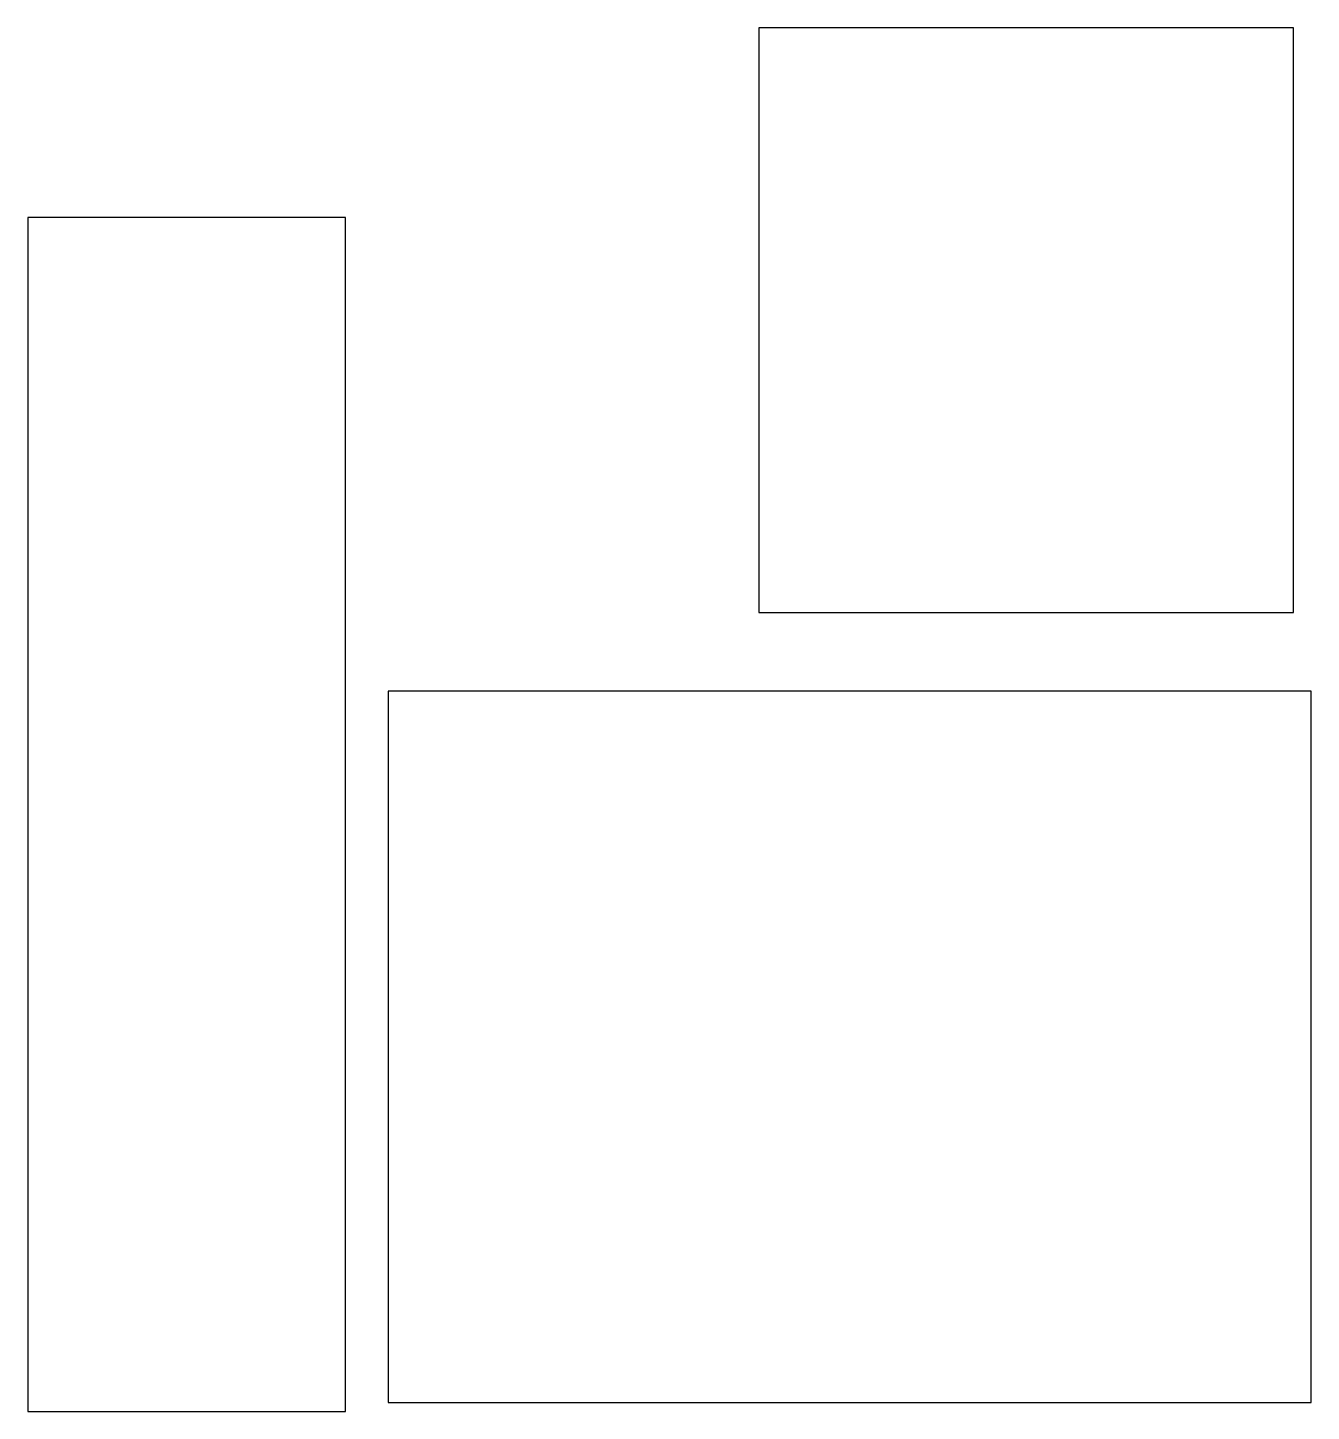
# Model space of a CAD drawing. Header units: millimetres. Extents: x -60.2 to -1.3, y 2.2 to 65.6.
import ezdxf

# ---------------------------------------------------------------- set-up
doc = ezdxf.new("R2010")
doc.units = ezdxf.units.MM
doc.layers.get('0').update_dxf_attribs({"linetype": 'CONTINUOUS'})

msp = doc.modelspace()

# ---------------------------------------------------------------- linework, layer by layer
for points in [[(-2.137, 38.828), (-2.137, 65.648), (-26.657, 65.648), (-26.657, 38.828)], [(-45.614, 2.177), (-45.614, 56.943), (-60.187, 56.943), (-60.187, 2.177)], [(-43.654, 2.586), (-1.313, 2.586), (-1.313, 35.219), (-43.654, 35.219)]]:
    msp.add_lwpolyline(points, close=True)

doc.saveas('drawing.dxf')
